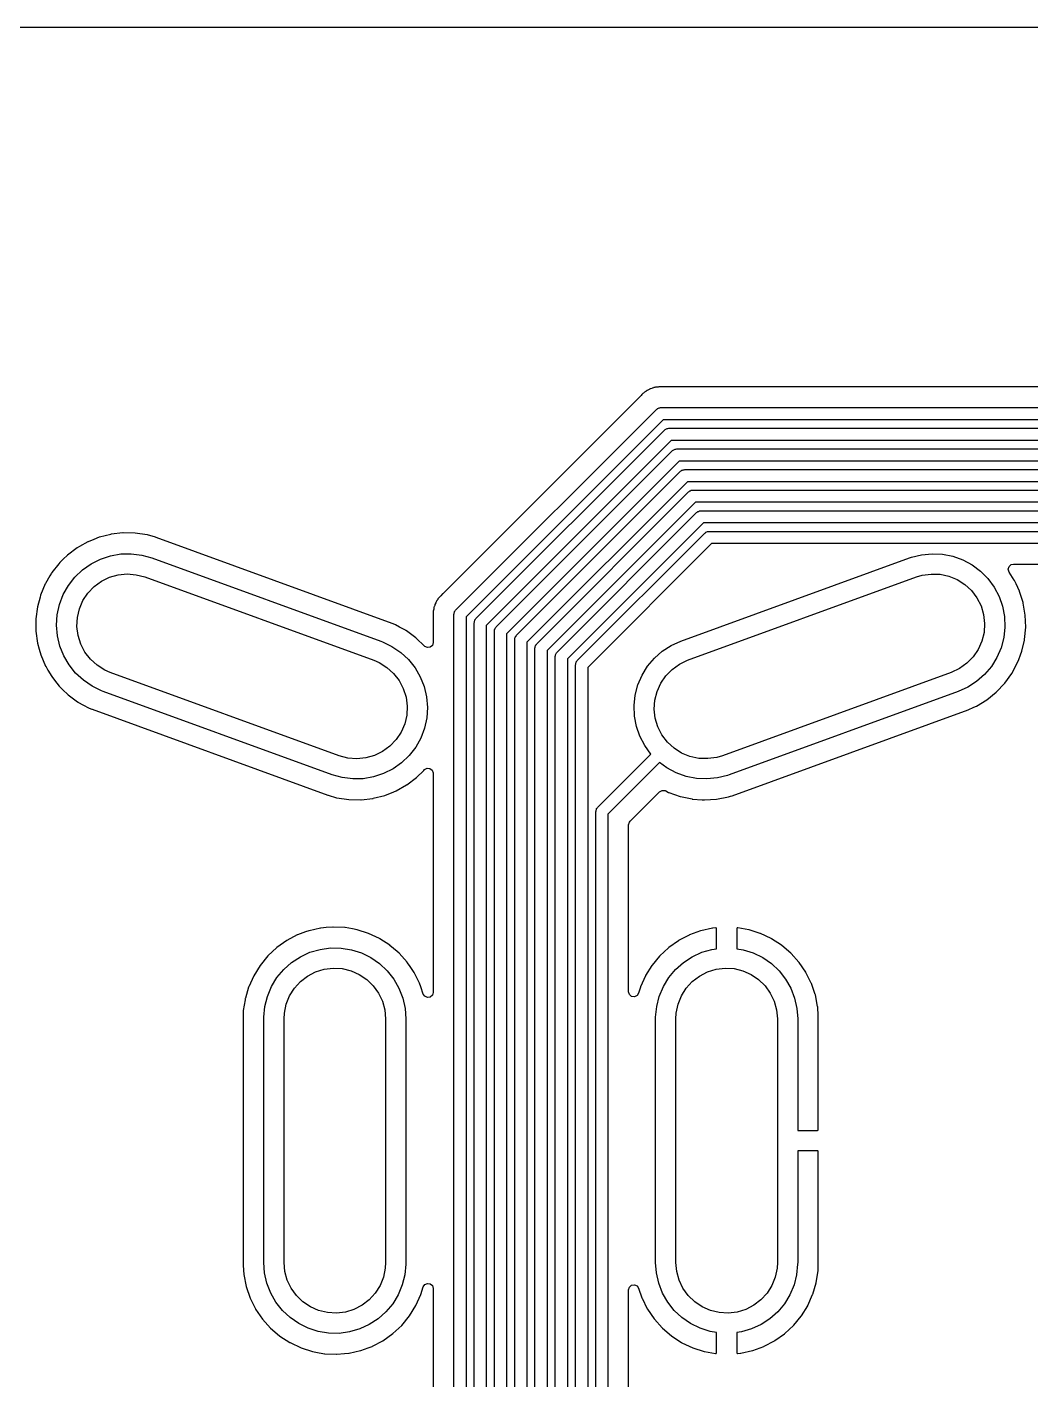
# Model space of a CAD drawing. Extents: x 14 to 417, y -165 to -100.
# Drawn here: x 203.49 to 228.22, y -132.89 to -99.57 of the extents above; entities that cross this region are included whole.
import ezdxf

# ---------------------------------------------------------------- set-up
doc = ezdxf.new("R2010")
doc.units = 0
doc.layers.add('BLACK', color=7, linetype='CONTINUOUS')

msp = doc.modelspace()

# ---------------------------------------------------------------- linework, layer by layer
at = {"layer": 'BLACK', "linetype": 'CONTINUOUS'}
for p, q in [((191.816, -99.5685), (239.985, -99.5685)), ((218.636, -108.621), (218.617, -108.645)), ((218.646, -108.609), (218.636, -108.621)), ((218.663, -108.597), (218.646, -108.609)), ((218.678, -108.584), (218.663, -108.597)), ((218.694, -108.569), (218.678, -108.584)), ((218.7, -108.565), (218.694, -108.569)), ((218.733, -108.545), (218.7, -108.565)), ((218.7, -108.565), (218.7, -108.565)), ((218.743, -108.539), (218.733, -108.545)), ((218.766, -108.522), (218.743, -108.539)), ((218.781, -108.511), (218.766, -108.522)), ((218.801, -108.503), (218.781, -108.511)), ((218.818, -108.495), (218.801, -108.503)), ((218.83, -108.488), (218.818, -108.495)), ((218.837, -108.484), (218.83, -108.488)), ((218.881, -108.471), (218.837, -108.484)), ((218.892, -108.467), (218.881, -108.471)), ((218.928, -108.453), (218.892, -108.467)), ((218.935, -108.45), (218.928, -108.453)), ((218.928, -108.453), (218.928, -108.453)), ((218.943, -108.449), (218.935, -108.45)), ((218.95, -108.448), (218.943, -108.449)), ((218.943, -108.449), (218.943, -108.449)), ((218.957, -108.447), (218.95, -108.448)), ((218.976, -108.443), (218.957, -108.447)), ((218.997, -108.437), (218.976, -108.443)), ((219.043, -108.436), (218.997, -108.437)), ((219.055, -108.435), (219.043, -108.436)), ((219.059, -108.434), (219.055, -108.435)), ((219.088, -108.434), (219.059, -108.434)), ((219.092, -108.434), (219.088, -108.434)), ((219.108, -108.434), (219.092, -108.434)), ((219.163, -108.432), (219.108, -108.434)), ((219.171, -108.434), (219.163, -108.432)), ((219.182, -108.434), (219.171, -108.434)), ((219.171, -108.434), (219.171, -108.434)), ((380.455, -108.434), (219.182, -108.434)), ((218.609, -108.654), (213.748, -113.514)), ((218.617, -108.645), (218.609, -108.654)), ((219.011, -108.977), (219.025, -108.963)), ((219.025, -108.963), (219.044, -108.958)), ((219.044, -108.958), (219.062, -108.948)), ((219.062, -108.948), (219.081, -108.948)), ((219.081, -108.948), (219.1, -108.943)), ((219.1, -108.943), (380.492, -108.943)), ((214.05, -113.931), (218.994, -108.987)), ((219.163, -109.243), (214.306, -114.099)), ((218.994, -108.987), (219.011, -108.977)), ((380.43, -109.243), (219.163, -109.243)), ((214.55, -114.138), (219.193, -109.495)), ((219.193, -109.495), (219.21, -109.485)), ((219.21, -109.485), (219.224, -109.471)), ((219.224, -109.471), (219.243, -109.466)), ((219.243, -109.466), (219.26, -109.456)), ((219.26, -109.456), (219.28, -109.456)), ((219.28, -109.456), (219.299, -109.451)), ((219.299, -109.451), (374.289, -109.451)), ((219.361, -109.751), (214.806, -114.306)), ((374.227, -109.751), (219.361, -109.751)), ((219.422, -109.979), (219.441, -109.974)), ((219.441, -109.974), (219.458, -109.964)), ((219.458, -109.964), (219.478, -109.964)), ((219.478, -109.964), (219.497, -109.959)), ((219.497, -109.959), (341.884, -109.959)), ((215.049, -114.345), (219.391, -110.003)), ((219.559, -110.259), (215.305, -114.513)), ((219.391, -110.003), (219.408, -109.993)), ((219.408, -109.993), (219.422, -109.979)), ((341.822, -110.259), (219.559, -110.259)), ((215.549, -114.552), (219.59, -110.511)), ((219.59, -110.511), (219.607, -110.501)), ((219.607, -110.501), (219.621, -110.487)), ((219.621, -110.487), (219.64, -110.482)), ((219.64, -110.482), (219.657, -110.472)), ((219.657, -110.472), (219.677, -110.472)), ((219.677, -110.472), (219.696, -110.467)), ((219.696, -110.467), (316.992, -110.467)), ((219.758, -110.767), (215.805, -114.72)), ((316.93, -110.767), (219.758, -110.767)), ((219.875, -110.98), (219.894, -110.975)), ((219.894, -110.975), (292.1, -110.975)), ((216.048, -114.759), (219.788, -111.019)), ((219.956, -111.275), (216.304, -114.927)), ((219.788, -111.019), (219.805, -111.009)), ((219.805, -111.009), (219.819, -110.995)), ((219.819, -110.995), (219.838, -110.99)), ((219.838, -110.99), (219.855, -110.98)), ((219.855, -110.98), (219.875, -110.98)), ((292.038, -111.275), (219.956, -111.275)), ((216.548, -114.966), (219.986, -111.527)), ((219.986, -111.527), (220.003, -111.517)), ((220.003, -111.517), (220.017, -111.503)), ((220.017, -111.503), (220.036, -111.498)), ((220.036, -111.498), (220.054, -111.488)), ((220.054, -111.488), (220.073, -111.488)), ((220.073, -111.488), (220.092, -111.483)), ((220.092, -111.483), (267.208, -111.483)), ((220.155, -111.783), (216.804, -115.134)), ((267.146, -111.783), (220.155, -111.783)), ((204.987, -112.251), (204.786, -112.364)), ((204.991, -112.249), (204.987, -112.251)), ((204.987, -112.251), (204.987, -112.251)), ((204.995, -112.247), (204.991, -112.249)), ((205.139, -112.189), (204.995, -112.247)), ((204.995, -112.247), (204.995, -112.247)), ((205.269, -112.137), (205.139, -112.189)), ((205.273, -112.136), (205.269, -112.137)), ((205.274, -112.136), (205.273, -112.136)), ((205.556, -112.065), (205.274, -112.136)), ((205.56, -112.064), (205.556, -112.065)), ((205.556, -112.065), (205.556, -112.065)), ((205.564, -112.063), (205.56, -112.064)), ((205.854, -112.03), (205.564, -112.063)), ((205.858, -112.029), (205.854, -112.03)), ((205.854, -112.03), (205.854, -112.03)), ((205.863, -112.029), (205.858, -112.029)), ((206.154, -112.034), (205.863, -112.029)), ((206.158, -112.034), (206.154, -112.034)), ((206.455, -112.079), (206.158, -112.034)), ((206.459, -112.08), (206.455, -112.079)), ((206.656, -112.138), (206.459, -112.08)), ((206.459, -112.08), (206.459, -112.08)), ((206.67, -112.142), (206.656, -112.138)), ((206.672, -112.142), (206.67, -112.142)), ((212.483, -114.257), (206.672, -112.142)), ((206.672, -112.142), (206.672, -112.142)), ((217.047, -115.173), (220.185, -112.035)), ((220.353, -112.291), (217.303, -115.341)), ((220.185, -112.035), (220.202, -112.025)), ((220.202, -112.025), (220.216, -112.011)), ((220.216, -112.011), (220.235, -112.006)), ((220.235, -112.006), (220.252, -111.996)), ((220.252, -111.996), (220.272, -111.996)), ((220.272, -111.996), (220.291, -111.991)), ((220.291, -111.991), (242.316, -111.991)), ((242.254, -112.291), (220.353, -112.291)), ((204.49, -112.576), (204.385, -112.68)), ((204.729, -112.396), (204.49, -112.576)), ((204.786, -112.364), (204.729, -112.396)), ((205.299, -112.673), (205.546, -112.592)), ((205.546, -112.592), (205.801, -112.548)), ((205.801, -112.548), (206.061, -112.542)), ((206.061, -112.542), (206.318, -112.575)), ((206.318, -112.575), (206.567, -112.645)), ((225.233, -112.645), (225.276, -112.63)), ((225.276, -112.63), (225.527, -112.567)), ((225.527, -112.567), (225.785, -112.541)), ((225.785, -112.541), (226.044, -112.553)), ((226.044, -112.553), (226.299, -112.604)), ((226.299, -112.604), (226.543, -112.691)), ((204.274, -112.79), (204.105, -113.008)), ((204.276, -112.787), (204.274, -112.79)), ((204.274, -112.79), (204.274, -112.79)), ((204.301, -112.762), (204.276, -112.787)), ((204.385, -112.68), (204.301, -112.762)), ((204.668, -113.119), (204.856, -112.94)), ((204.856, -112.94), (205.068, -112.79)), ((205.068, -112.79), (205.299, -112.673)), ((206.567, -112.645), (212.206, -114.698)), ((219.594, -114.698), (225.233, -112.645)), ((226.543, -112.691), (226.771, -112.814)), ((226.771, -112.814), (226.979, -112.969)), ((226.979, -112.969), (227.162, -113.153)), ((227.663, -112.925), (227.683, -112.857)), ((227.683, -112.993), (227.663, -112.925)), ((227.683, -112.857), (227.737, -112.811)), ((227.737, -112.811), (227.789, -112.799)), ((227.789, -112.799), (229.409, -112.799)), ((203.941, -113.283), (203.826, -113.56)), ((203.947, -113.274), (203.941, -113.283)), ((204.055, -113.088), (203.947, -113.274)), ((204.092, -113.024), (204.055, -113.088)), ((204.105, -113.008), (204.092, -113.024)), ((204.51, -113.324), (204.668, -113.119)), ((205.146, -113.349), (205.325, -113.218)), ((205.325, -113.218), (205.525, -113.121)), ((205.525, -113.121), (205.739, -113.061)), ((205.739, -113.061), (205.96, -113.04)), ((205.96, -113.04), (206.182, -113.058)), ((206.182, -113.058), (206.396, -113.115)), ((206.396, -113.115), (212.035, -115.167)), ((219.765, -115.167), (225.404, -113.115)), ((225.404, -113.115), (225.541, -113.074)), ((225.541, -113.074), (225.761, -113.042)), ((225.761, -113.042), (225.983, -113.049)), ((225.983, -113.049), (226.201, -113.096)), ((226.201, -113.096), (226.406, -113.18)), ((226.406, -113.18), (226.594, -113.3)), ((226.594, -113.3), (226.757, -113.45)), ((227.162, -113.153), (227.315, -113.363)), ((227.812, -113.196), (227.683, -112.993)), ((227.815, -113.199), (227.812, -113.196)), ((227.812, -113.196), (227.812, -113.196)), ((227.856, -113.287), (227.815, -113.199)), ((227.94, -113.468), (227.856, -113.287)), ((203.813, -113.609), (203.748, -113.85)), ((203.825, -113.565), (203.813, -113.609)), ((203.826, -113.56), (203.825, -113.565)), ((203.825, -113.565), (203.825, -113.565)), ((204.291, -113.793), (204.383, -113.55)), ((204.383, -113.55), (204.51, -113.324)), ((204.869, -113.695), (204.992, -113.51)), ((204.992, -113.51), (205.146, -113.349)), ((213.651, -113.614), (213.619, -113.647)), ((213.658, -113.604), (213.651, -113.614)), ((213.661, -113.601), (213.658, -113.604)), ((213.682, -113.58), (213.661, -113.601)), ((213.684, -113.578), (213.682, -113.58)), ((213.728, -113.532), (213.684, -113.578)), ((213.733, -113.526), (213.728, -113.532)), ((213.728, -113.532), (213.728, -113.532)), ((213.74, -113.522), (213.733, -113.526)), ((213.748, -113.514), (213.74, -113.522)), ((213.74, -113.522), (213.74, -113.522)), ((226.757, -113.45), (226.891, -113.628)), ((226.891, -113.628), (226.992, -113.826)), ((227.315, -113.363), (227.436, -113.592)), ((227.436, -113.592), (227.521, -113.837)), ((227.941, -113.471), (227.94, -113.468)), ((227.94, -113.468), (227.94, -113.468)), ((227.943, -113.475), (227.941, -113.471)), ((228.028, -113.747), (227.943, -113.475)), ((227.943, -113.475), (227.943, -113.475)), ((203.748, -113.85), (203.71, -114.148)), ((204.236, -114.046), (204.291, -113.793)), ((204.731, -114.116), (204.781, -113.9)), ((204.781, -113.9), (204.869, -113.695)), ((213.509, -113.909), (213.498, -113.954)), ((213.498, -113.954), (213.498, -113.976)), ((213.511, -113.898), (213.509, -113.909)), ((213.517, -113.86), (213.511, -113.898)), ((213.519, -113.852), (213.517, -113.86)), ((213.527, -113.832), (213.519, -113.852)), ((213.534, -113.814), (213.527, -113.832)), ((213.539, -113.793), (213.534, -113.814)), ((213.561, -113.753), (213.539, -113.793)), ((213.566, -113.742), (213.561, -113.753)), ((213.582, -113.707), (213.566, -113.742)), ((213.585, -113.699), (213.582, -113.707)), ((213.582, -113.707), (213.582, -113.707)), ((213.59, -113.693), (213.585, -113.699)), ((213.598, -113.683), (213.59, -113.693)), ((213.609, -113.666), (213.598, -113.683)), ((213.615, -113.654), (213.609, -113.666)), ((213.619, -113.647), (213.615, -113.654)), ((213.615, -113.654), (213.615, -113.654)), ((214.021, -113.981), (214.026, -113.962)), ((214.026, -113.962), (214.04, -113.948)), ((214.04, -113.948), (214.05, -113.931)), ((226.992, -113.826), (227.056, -114.039)), ((227.521, -113.837), (227.57, -114.092)), ((228.031, -113.758), (228.028, -113.747)), ((228.082, -114.053), (228.031, -113.758)), ((203.71, -114.148), (203.71, -114.246)), ((203.71, -114.246), (203.711, -114.439)), ((204.219, -114.305), (204.236, -114.046)), ((204.24, -114.564), (204.219, -114.305)), ((204.72, -114.338), (204.731, -114.116)), ((212.484, -114.258), (212.483, -114.257)), ((212.483, -114.257), (212.483, -114.257)), ((212.485, -114.258), (212.484, -114.258)), ((212.515, -114.271), (212.485, -114.258)), ((212.485, -114.258), (212.485, -114.258)), ((212.571, -114.294), (212.515, -114.271)), ((212.67, -114.349), (212.571, -114.294)), ((213.496, -113.995), (213.493, -114.016)), ((213.493, -114.016), (213.497, -114.062)), ((213.498, -113.976), (213.496, -113.995)), ((213.497, -114.062), (213.497, -114.062)), ((213.497, -114.062), (213.498, -114.074)), ((213.498, -114.074), (213.498, -114.732)), ((214.006, -114.037), (214.011, -114.018)), ((214.006, -150.373), (214.006, -114.037)), ((214.011, -113.999), (214.021, -113.981)), ((214.011, -114.018), (214.011, -113.999)), ((214.306, -114.099), (214.306, -150.436)), ((214.506, -114.244), (214.511, -114.225)), ((214.506, -150.58), (214.506, -114.244)), ((214.511, -114.205), (214.521, -114.188)), ((214.511, -114.225), (214.511, -114.205)), ((214.521, -114.188), (214.526, -114.169)), ((214.526, -114.169), (214.54, -114.155)), ((214.54, -114.155), (214.55, -114.138)), ((214.806, -114.306), (214.806, -150.642)), ((227.056, -114.039), (227.081, -114.259)), ((227.081, -114.259), (227.066, -114.481)), ((227.57, -114.092), (227.58, -114.351)), ((228.094, -114.353), (228.082, -114.053)), ((203.711, -114.439), (203.711, -114.448)), ((203.711, -114.448), (203.752, -114.745)), ((204.3, -114.816), (204.24, -114.564)), ((204.748, -114.558), (204.72, -114.338)), ((204.815, -114.77), (204.748, -114.558)), ((212.83, -114.437), (212.67, -114.349)), ((212.833, -114.439), (212.83, -114.437)), ((212.83, -114.437), (212.83, -114.437)), ((212.837, -114.442), (212.833, -114.439)), ((213.071, -114.616), (212.837, -114.442)), ((212.837, -114.442), (212.837, -114.442)), ((213.074, -114.618), (213.071, -114.616)), ((213.071, -114.616), (213.071, -114.616)), ((213.077, -114.621), (213.074, -114.618)), ((213.284, -114.822), (213.077, -114.621)), ((213.077, -114.621), (213.077, -114.621)), ((215.005, -114.451), (215.01, -114.432)), ((215.005, -150.787), (215.005, -114.451)), ((215.01, -114.412), (215.02, -114.395)), ((215.01, -114.432), (215.01, -114.412)), ((215.02, -114.395), (215.025, -114.376)), ((215.025, -114.376), (215.039, -114.362)), ((215.039, -114.362), (215.049, -114.345)), ((215.305, -114.513), (215.305, -150.849)), ((215.505, -114.658), (215.51, -114.639)), ((215.51, -114.619), (215.52, -114.602)), ((215.51, -114.639), (215.51, -114.619)), ((215.52, -114.602), (215.525, -114.583)), ((215.525, -114.583), (215.539, -114.569)), ((215.539, -114.569), (215.549, -114.552)), ((227.066, -114.481), (227.013, -114.697)), ((227.552, -114.609), (227.486, -114.86)), ((227.58, -114.351), (227.552, -114.609)), ((228.066, -114.652), (228.094, -114.353)), ((203.752, -114.745), (203.753, -114.749)), ((203.753, -114.749), (203.753, -114.749)), ((203.753, -114.749), (203.793, -114.896)), ((203.793, -114.896), (203.831, -115.034)), ((204.396, -115.057), (204.3, -114.816)), ((204.918, -114.967), (204.815, -114.77)), ((205.055, -115.142), (204.918, -114.967)), ((212.206, -114.698), (212.248, -114.714)), ((212.248, -114.714), (212.482, -114.827)), ((212.482, -114.827), (212.696, -114.972)), ((212.696, -114.972), (212.887, -115.149)), ((213.289, -114.827), (213.284, -114.822)), ((213.354, -114.856), (213.289, -114.827)), ((213.424, -114.846), (213.354, -114.856)), ((213.478, -114.8), (213.424, -114.846)), ((213.498, -114.732), (213.478, -114.8)), ((215.505, -150.994), (215.505, -114.658)), ((215.805, -114.72), (215.805, -151.056)), ((216.004, -114.865), (216.009, -114.846)), ((216.004, -151.201), (216.004, -114.865)), ((216.009, -114.826), (216.019, -114.809)), ((216.009, -114.846), (216.009, -114.826)), ((216.019, -114.809), (216.024, -114.79)), ((216.024, -114.79), (216.038, -114.776)), ((216.038, -114.776), (216.048, -114.759)), ((216.304, -114.927), (216.304, -151.263)), ((216.538, -114.983), (216.548, -114.966)), ((218.945, -115.115), (219.14, -114.944)), ((219.14, -114.944), (219.358, -114.804)), ((219.358, -114.804), (219.594, -114.698)), ((226.922, -114.9), (226.797, -115.083)), ((227.013, -114.697), (226.922, -114.9)), ((227.486, -114.86), (227.383, -115.098)), ((227.966, -115.03), (227.998, -114.944)), ((227.998, -114.944), (228.06, -114.674)), ((228.06, -114.674), (228.065, -114.656)), ((228.065, -114.656), (228.066, -114.652)), ((203.831, -115.034), (203.949, -115.311)), ((204.527, -115.281), (204.396, -115.057)), ((204.689, -115.483), (204.527, -115.281)), ((205.22, -115.291), (205.055, -115.142)), ((205.409, -115.408), (205.22, -115.291)), ((212.035, -115.167), (212.167, -115.224)), ((212.167, -115.224), (212.356, -115.341)), ((212.887, -115.149), (213.049, -115.351)), ((216.504, -115.072), (216.509, -115.053)), ((216.504, -151.459), (216.504, -115.072)), ((216.509, -115.033), (216.519, -115.016)), ((216.509, -115.053), (216.509, -115.033)), ((216.519, -115.016), (216.524, -114.997)), ((216.524, -114.997), (216.538, -114.983)), ((216.804, -115.134), (216.804, -151.475)), ((217.003, -115.279), (217.008, -115.26)), ((217.003, -151.666), (217.003, -115.279)), ((217.008, -115.24), (217.018, -115.223)), ((217.008, -115.26), (217.008, -115.24)), ((217.018, -115.223), (217.023, -115.204)), ((217.023, -115.204), (217.037, -115.19)), ((217.037, -115.19), (217.047, -115.173)), ((218.777, -115.313), (218.945, -115.115)), ((219.383, -115.39), (219.564, -115.262)), ((219.564, -115.262), (219.765, -115.167)), ((226.641, -115.242), (226.46, -115.37)), ((226.797, -115.083), (226.641, -115.242)), ((227.383, -115.098), (227.247, -115.319)), ((227.751, -115.489), (227.892, -115.225)), ((227.892, -115.225), (227.922, -115.146)), ((227.922, -115.146), (227.966, -115.03)), ((203.949, -115.311), (203.951, -115.314)), ((203.951, -115.314), (203.951, -115.314)), ((203.951, -115.314), (204.008, -115.411)), ((204.008, -115.411), (204.101, -115.569)), ((204.101, -115.569), (204.172, -115.659)), ((204.88, -115.66), (204.689, -115.483)), ((205.541, -115.465), (205.409, -115.408)), ((211.18, -117.517), (205.541, -115.465)), ((212.356, -115.341), (212.521, -115.49)), ((212.521, -115.49), (212.658, -115.665)), ((213.049, -115.351), (213.18, -115.575)), ((213.18, -115.575), (213.276, -115.816)), ((217.303, -115.341), (217.303, -151.702)), ((218.538, -115.772), (218.641, -115.534)), ((218.641, -115.534), (218.777, -115.313)), ((219.102, -115.732), (219.227, -115.549)), ((219.227, -115.549), (219.383, -115.39)), ((226.259, -115.465), (220.62, -117.517)), ((226.46, -115.37), (226.259, -115.465)), ((227.079, -115.517), (226.884, -115.688)), ((227.247, -115.319), (227.079, -115.517)), ((227.575, -115.733), (227.751, -115.489)), ((204.172, -115.659), (204.284, -115.801)), ((204.284, -115.801), (204.284, -115.801)), ((204.284, -115.801), (204.287, -115.805)), ((204.287, -115.805), (204.376, -115.891)), ((204.376, -115.891), (204.499, -116.011)), ((205.094, -115.805), (204.88, -115.66)), ((205.328, -115.918), (205.094, -115.805)), ((205.37, -115.934), (205.328, -115.918)), ((211.009, -117.987), (205.37, -115.934)), ((212.658, -115.665), (212.761, -115.862)), ((212.761, -115.862), (212.828, -116.074)), ((213.276, -115.816), (213.336, -116.068)), ((218.472, -116.023), (218.538, -115.772)), ((218.958, -116.151), (219.011, -115.935)), ((219.011, -115.935), (219.102, -115.732)), ((226.43, -115.934), (220.791, -117.987)), ((226.666, -115.828), (226.43, -115.934)), ((226.884, -115.688), (226.666, -115.828)), ((227.136, -116.14), (227.369, -115.951)), ((227.369, -115.951), (227.372, -115.948)), ((227.372, -115.948), (227.572, -115.736)), ((227.572, -115.736), (227.575, -115.733)), ((227.572, -115.736), (227.572, -115.736)), ((204.499, -116.011), (204.499, -116.011)), ((204.499, -116.011), (204.502, -116.014)), ((204.502, -116.014), (204.505, -116.016)), ((204.505, -116.016), (204.505, -116.016)), ((204.505, -116.016), (204.739, -116.19)), ((204.739, -116.19), (204.739, -116.19)), ((204.739, -116.19), (204.743, -116.193)), ((204.743, -116.193), (204.746, -116.195)), ((204.746, -116.195), (204.746, -116.195)), ((204.746, -116.195), (204.886, -116.272)), ((204.886, -116.272), (205.005, -116.338)), ((212.828, -116.074), (212.856, -116.294)), ((212.856, -116.294), (212.845, -116.516)), ((213.336, -116.068), (213.357, -116.327)), ((218.444, -116.281), (218.472, -116.023)), ((218.454, -116.54), (218.444, -116.281)), ((218.943, -116.373), (218.958, -116.151)), ((226.817, -116.323), (226.88, -116.296)), ((226.88, -116.296), (227.136, -116.14)), ((205.005, -116.338), (205.061, -116.361)), ((205.061, -116.361), (205.091, -116.374)), ((205.091, -116.374), (205.091, -116.374)), ((205.091, -116.374), (205.092, -116.374)), ((205.092, -116.374), (205.093, -116.375)), ((205.093, -116.375), (205.093, -116.375)), ((205.093, -116.375), (210.904, -118.49)), ((212.845, -116.516), (212.795, -116.732)), ((213.34, -116.586), (213.285, -116.839)), ((213.357, -116.327), (213.34, -116.586)), ((218.503, -116.795), (218.454, -116.54)), ((218.968, -116.593), (218.943, -116.373)), ((219.032, -116.806), (218.968, -116.593)), ((220.862, -118.502), (226.673, -116.387)), ((226.673, -116.387), (226.675, -116.386)), ((226.673, -116.387), (226.673, -116.387)), ((226.675, -116.386), (226.677, -116.385)), ((226.677, -116.385), (226.817, -116.323)), ((226.677, -116.385), (226.677, -116.385)), ((212.707, -116.937), (212.584, -117.122)), ((212.795, -116.732), (212.707, -116.937)), ((213.285, -116.839), (213.193, -117.082)), ((218.588, -117.04), (218.503, -116.795)), ((219.133, -117.004), (219.032, -116.806)), ((212.43, -117.283), (212.251, -117.414)), ((212.584, -117.122), (212.43, -117.283)), ((213.193, -117.082), (213.066, -117.308)), ((218.709, -117.269), (218.588, -117.04)), ((218.861, -117.477), (218.709, -117.269)), ((219.267, -117.182), (219.133, -117.004)), ((219.43, -117.332), (219.267, -117.182)), ((211.394, -117.574), (211.18, -117.517)), ((211.616, -117.592), (211.394, -117.574)), ((211.837, -117.571), (211.616, -117.592)), ((212.051, -117.511), (211.837, -117.571)), ((212.251, -117.414), (212.051, -117.511)), ((212.908, -117.513), (212.72, -117.692)), ((213.066, -117.308), (212.908, -117.513)), ((217.547, -118.791), (218.861, -117.477)), ((219.618, -117.452), (219.43, -117.332)), ((219.823, -117.536), (219.618, -117.452)), ((220.041, -117.583), (219.823, -117.536)), ((220.263, -117.59), (220.041, -117.583)), ((220.483, -117.558), (220.263, -117.59)), ((220.62, -117.517), (220.483, -117.558)), ((212.277, -117.959), (212.03, -118.04)), ((212.508, -117.842), (212.277, -117.959)), ((212.72, -117.692), (212.508, -117.842)), ((213.089, -118.053), (213.266, -117.878)), ((213.266, -117.878), (213.283, -117.861)), ((213.283, -117.861), (213.346, -117.828)), ((213.346, -117.828), (213.416, -117.833)), ((213.416, -117.833), (213.473, -117.876)), ((213.473, -117.876), (213.497, -117.943)), ((213.497, -117.943), (213.498, -117.951)), ((213.498, -117.951), (213.498, -123.348)), ((219.076, -117.686), (217.803, -118.96)), ((219.253, -117.818), (219.076, -117.686)), ((219.481, -117.941), (219.253, -117.818)), ((219.725, -118.028), (219.481, -117.941)), ((211.258, -118.057), (211.009, -117.987)), ((211.515, -118.09), (211.258, -118.057)), ((211.775, -118.084), (211.515, -118.09)), ((212.03, -118.04), (211.775, -118.084)), ((212.589, -118.381), (212.843, -118.238)), ((212.843, -118.238), (212.847, -118.236)), ((212.843, -118.238), (212.843, -118.238)), ((212.847, -118.236), (213.086, -118.056)), ((213.086, -118.056), (213.089, -118.053)), ((213.089, -118.053), (213.089, -118.053)), ((219.98, -118.079), (219.725, -118.028)), ((220.239, -118.091), (219.98, -118.079)), ((220.497, -118.065), (220.239, -118.091)), ((220.748, -118.002), (220.497, -118.065)), ((220.791, -117.987), (220.748, -118.002)), ((210.904, -118.49), (210.904, -118.49)), ((210.904, -118.49), (210.906, -118.49)), ((210.906, -118.49), (210.908, -118.491)), ((210.908, -118.491), (210.908, -118.491)), ((210.908, -118.491), (211.117, -118.552)), ((211.117, -118.552), (211.117, -118.552)), ((211.117, -118.552), (211.121, -118.553)), ((211.121, -118.553), (211.418, -118.598)), ((211.418, -118.598), (211.422, -118.598)), ((211.422, -118.598), (211.713, -118.603)), ((211.713, -118.603), (211.718, -118.603)), ((211.718, -118.603), (211.722, -118.602)), ((211.722, -118.602), (212.012, -118.569)), ((211.722, -118.602), (211.722, -118.602)), ((212.012, -118.569), (212.016, -118.568)), ((212.016, -118.568), (212.02, -118.567)), ((212.02, -118.567), (212.302, -118.496)), ((212.302, -118.496), (212.307, -118.495)), ((212.302, -118.496), (212.302, -118.496)), ((212.307, -118.495), (212.53, -118.405)), ((212.53, -118.405), (212.581, -118.385)), ((212.581, -118.385), (212.585, -118.383)), ((212.581, -118.385), (212.581, -118.385)), ((212.585, -118.383), (212.589, -118.381)), ((212.589, -118.381), (212.589, -118.381)), ((218.348, -119.133), (219.076, -118.405)), ((219.076, -118.405), (219.138, -118.371)), ((219.138, -118.371), (219.209, -118.376)), ((219.209, -118.376), (219.222, -118.382)), ((219.222, -118.382), (219.224, -118.383)), ((219.224, -118.383), (219.297, -118.421)), ((219.297, -118.421), (219.297, -118.421)), ((219.297, -118.421), (219.301, -118.423)), ((219.301, -118.423), (219.584, -118.522)), ((219.584, -118.522), (219.588, -118.523)), ((219.588, -118.523), (219.588, -118.523)), ((219.588, -118.523), (219.874, -118.583)), ((219.874, -118.583), (219.874, -118.583)), ((219.874, -118.583), (219.878, -118.584)), ((219.878, -118.584), (219.882, -118.584)), ((219.882, -118.584), (219.882, -118.584)), ((219.882, -118.584), (220.12, -118.601)), ((220.12, -118.601), (220.177, -118.606)), ((220.177, -118.606), (220.477, -118.588)), ((220.477, -118.588), (220.771, -118.531)), ((220.771, -118.531), (220.825, -118.514)), ((220.825, -118.514), (220.859, -118.503)), ((220.859, -118.503), (220.861, -118.502)), ((220.859, -118.503), (220.859, -118.503)), ((220.861, -118.502), (220.862, -118.502)), ((220.862, -118.502), (220.862, -118.502)), ((217.503, -118.897), (217.508, -118.878)), ((217.503, -151.872), (217.503, -118.897)), ((217.508, -118.859), (217.518, -118.841)), ((217.508, -118.878), (217.508, -118.859)), ((217.518, -118.841), (217.523, -118.822)), ((217.523, -118.822), (217.537, -118.808)), ((217.537, -118.808), (217.547, -118.791)), ((217.803, -118.96), (217.803, -151.935)), ((218.311, -119.222), (218.331, -119.154)), ((218.311, -123.333), (218.311, -119.222)), ((218.331, -119.154), (218.348, -119.133)), ((210.15, -121.934), (209.892, -122.07)), ((210.153, -121.932), (210.15, -121.934)), ((210.15, -121.934), (210.15, -121.934)), ((210.348, -121.86), (210.153, -121.932)), ((210.431, -121.83), (210.348, -121.86)), ((210.435, -121.829), (210.431, -121.83)), ((210.431, -121.83), (210.431, -121.83)), ((210.439, -121.828), (210.435, -121.829)), ((210.724, -121.764), (210.439, -121.828)), ((210.439, -121.828), (210.439, -121.828)), ((210.728, -121.763), (210.724, -121.764)), ((210.724, -121.764), (210.724, -121.764)), ((210.863, -121.751), (210.728, -121.763)), ((211.022, -121.737), (210.863, -121.751)), ((211.027, -121.737), (211.022, -121.737)), ((211.022, -121.737), (211.022, -121.737)), ((211.031, -121.737), (211.027, -121.737)), ((211.322, -121.75), (211.031, -121.737)), ((211.031, -121.737), (211.031, -121.737)), ((211.326, -121.751), (211.322, -121.75)), ((211.322, -121.75), (211.322, -121.75)), ((211.33, -121.751), (211.326, -121.751)), ((211.508, -121.783), (211.33, -121.751)), ((211.33, -121.751), (211.33, -121.751)), ((211.622, -121.804), (211.508, -121.783)), ((211.626, -121.805), (211.622, -121.804)), ((211.903, -121.894), (211.626, -121.805)), ((211.626, -121.805), (211.626, -121.805)), ((211.907, -121.895), (211.903, -121.894)), ((211.903, -121.894), (211.903, -121.894)), ((212.178, -122.024), (211.907, -121.895)), ((219.802, -121.935), (219.544, -122.071)), ((219.809, -121.931), (219.802, -121.935)), ((220.083, -121.83), (219.809, -121.931)), ((220.091, -121.828), (220.083, -121.83)), ((220.376, -121.764), (220.091, -121.828)), ((220.384, -121.763), (220.376, -121.764)), ((220.456, -121.757), (220.384, -121.763)), ((220.468, -121.759), (220.456, -121.757)), ((220.472, -121.774), (220.468, -121.759)), ((220.472, -122.273), (220.472, -121.774)), ((220.985, -121.756), (220.98, -121.771)), ((220.98, -121.771), (220.98, -122.273)), ((220.998, -121.755), (220.985, -121.756)), ((221.269, -121.803), (220.998, -121.755)), ((221.277, -121.805), (221.269, -121.803)), ((221.555, -121.895), (221.277, -121.805)), ((221.563, -121.898), (221.555, -121.895)), ((221.826, -122.023), (221.563, -121.898)), ((209.643, -122.246), (209.424, -122.45)), ((209.888, -122.072), (209.643, -122.246)), ((209.892, -122.07), (209.888, -122.072)), ((210.461, -122.361), (210.71, -122.288)), ((210.71, -122.288), (210.967, -122.253)), ((210.967, -122.253), (211.227, -122.257)), ((211.227, -122.257), (211.483, -122.298)), ((211.483, -122.298), (211.73, -122.377)), ((212.182, -122.026), (212.178, -122.024)), ((212.426, -122.185), (212.182, -122.026)), ((212.182, -122.026), (212.182, -122.026)), ((212.43, -122.188), (212.426, -122.185)), ((212.426, -122.185), (212.426, -122.185)), ((212.433, -122.19), (212.43, -122.188)), ((212.61, -122.341), (212.433, -122.19)), ((212.433, -122.19), (212.433, -122.19)), ((219.293, -122.249), (219.079, -122.448)), ((219.299, -122.244), (219.293, -122.249)), ((219.537, -122.075), (219.299, -122.244)), ((219.544, -122.071), (219.537, -122.075)), ((220.113, -122.361), (220.362, -122.288)), ((220.362, -122.288), (220.472, -122.273)), ((220.98, -122.273), (221.135, -122.298)), ((221.135, -122.298), (221.382, -122.377)), ((221.834, -122.027), (221.826, -122.023)), ((222.078, -122.186), (221.834, -122.027)), ((222.085, -122.191), (222.078, -122.186)), ((222.306, -122.38), (222.085, -122.191)), ((209.424, -122.45), (209.234, -122.682)), ((209.815, -122.784), (210.009, -122.612)), ((210.009, -122.612), (210.226, -122.469)), ((210.226, -122.469), (210.461, -122.361)), ((211.73, -122.377), (211.962, -122.492)), ((211.962, -122.492), (212.175, -122.64)), ((212.658, -122.383), (212.61, -122.341)), ((212.858, -122.606), (212.658, -122.383)), ((212.86, -122.61), (212.858, -122.606)), ((212.912, -122.686), (212.86, -122.61)), ((212.86, -122.61), (212.86, -122.61)), ((219.074, -122.454), (218.889, -122.679)), ((219.079, -122.448), (219.074, -122.454)), ((219.467, -122.784), (219.661, -122.612)), ((219.661, -122.612), (219.878, -122.469)), ((219.878, -122.469), (220.113, -122.361)), ((221.382, -122.377), (221.614, -122.492)), ((221.614, -122.492), (221.827, -122.64)), ((222.312, -122.386), (222.306, -122.38)), ((222.507, -122.604), (222.312, -122.386)), ((222.512, -122.61), (222.507, -122.604)), ((222.676, -122.851), (222.512, -122.61)), ((209.075, -122.937), (208.952, -123.211)), ((209.234, -122.682), (209.075, -122.937)), ((209.649, -122.984), (209.815, -122.784)), ((210.228, -123.08), (210.404, -122.945)), ((210.404, -122.945), (210.602, -122.843)), ((210.602, -122.843), (210.814, -122.777)), ((210.814, -122.777), (211.035, -122.751)), ((211.035, -122.751), (211.257, -122.763)), ((211.257, -122.763), (211.473, -122.815)), ((211.473, -122.815), (211.676, -122.905)), ((211.676, -122.905), (211.861, -123.029)), ((212.175, -122.64), (212.364, -122.818)), ((212.364, -122.818), (212.525, -123.021)), ((213.026, -122.855), (212.912, -122.686)), ((213.028, -122.858), (213.026, -122.855)), ((213.07, -122.941), (213.028, -122.858)), ((213.028, -122.858), (213.028, -122.858)), ((213.161, -123.123), (213.07, -122.941)), ((218.726, -122.941), (218.607, -123.207)), ((218.73, -122.934), (218.726, -122.941)), ((218.884, -122.686), (218.73, -122.934)), ((218.889, -122.679), (218.884, -122.686)), ((219.301, -122.984), (219.467, -122.784)), ((219.88, -123.08), (220.056, -122.945)), ((220.056, -122.945), (220.254, -122.843)), ((220.254, -122.843), (220.466, -122.777)), ((220.466, -122.777), (220.687, -122.751)), ((220.687, -122.751), (220.909, -122.763)), ((220.909, -122.763), (221.125, -122.815)), ((221.125, -122.815), (221.328, -122.905)), ((221.328, -122.905), (221.513, -123.029)), ((221.827, -122.64), (222.016, -122.818)), ((222.016, -122.818), (222.177, -123.021)), ((222.68, -122.859), (222.676, -122.851)), ((222.81, -123.119), (222.68, -122.859)), ((208.951, -123.215), (208.87, -123.487)), ((208.952, -123.211), (208.951, -123.215)), ((209.414, -123.445), (209.515, -123.206)), ((209.515, -123.206), (209.649, -122.984)), ((209.96, -123.433), (210.078, -123.244)), ((210.078, -123.244), (210.228, -123.08)), ((211.861, -123.029), (212.02, -123.183)), ((212.02, -123.183), (212.15, -123.364)), ((212.525, -123.021), (212.654, -123.247)), ((212.654, -123.247), (212.748, -123.488)), ((213.19, -123.207), (213.161, -123.123)), ((213.252, -123.389), (213.19, -123.207)), ((218.604, -123.215), (218.558, -123.369)), ((218.607, -123.207), (218.604, -123.215)), ((219.066, -123.445), (219.167, -123.206)), ((219.167, -123.206), (219.301, -122.984)), ((219.612, -123.433), (219.73, -123.244)), ((219.73, -123.244), (219.88, -123.08)), ((221.513, -123.029), (221.672, -123.183)), ((221.672, -123.183), (221.802, -123.364)), ((222.177, -123.021), (222.306, -123.247)), ((222.306, -123.247), (222.4, -123.488)), ((222.814, -123.127), (222.81, -123.119)), ((222.909, -123.403), (222.814, -123.127)), ((208.862, -123.528), (208.82, -123.795)), ((208.866, -123.503), (208.862, -123.528)), ((208.867, -123.499), (208.866, -123.503)), ((208.866, -123.503), (208.866, -123.503)), ((208.87, -123.487), (208.867, -123.499)), ((209.351, -123.696), (209.414, -123.445)), ((209.832, -123.856), (209.877, -123.639)), ((209.877, -123.639), (209.96, -123.433)), ((212.15, -123.364), (212.246, -123.564)), ((212.246, -123.564), (212.304, -123.779)), ((212.748, -123.488), (212.805, -123.741)), ((213.289, -123.444), (213.252, -123.389)), ((213.354, -123.473), (213.289, -123.444)), ((213.424, -123.463), (213.354, -123.473)), ((213.478, -123.416), (213.424, -123.463)), ((213.498, -123.348), (213.478, -123.416)), ((218.331, -123.401), (218.311, -123.333)), ((218.384, -123.447), (218.331, -123.401)), ((218.455, -123.458), (218.384, -123.447)), ((218.519, -123.428), (218.455, -123.458)), ((218.558, -123.369), (218.519, -123.428)), ((219.003, -123.696), (219.066, -123.445)), ((219.484, -123.856), (219.529, -123.639)), ((219.529, -123.639), (219.612, -123.433)), ((221.802, -123.364), (221.898, -123.564)), ((221.898, -123.564), (221.956, -123.779)), ((222.4, -123.488), (222.457, -123.741)), ((222.911, -123.411), (222.909, -123.403)), ((222.968, -123.697), (222.911, -123.411)), ((208.82, -123.795), (208.815, -123.889)), ((208.815, -123.889), (208.815, -130.076)), ((209.324, -124), (209.325, -123.954)), ((209.325, -123.954), (209.351, -123.696)), ((209.824, -124), (209.832, -123.856)), ((212.304, -123.779), (212.324, -124)), ((212.805, -123.741), (212.824, -124)), ((218.976, -124), (218.977, -123.954)), ((218.977, -123.954), (219.003, -123.696)), ((219.476, -124), (219.484, -123.856)), ((221.956, -123.779), (221.976, -124)), ((222.457, -123.741), (222.476, -124)), ((222.969, -123.705), (222.968, -123.697)), ((222.984, -123.922), (222.969, -123.705)), ((222.984, -123.926), (222.984, -123.922)), ((222.984, -126.732), (222.984, -123.926)), ((209.324, -130), (209.324, -124)), ((209.824, -130), (209.824, -124)), ((212.324, -124), (212.324, -130)), ((212.824, -124), (212.824, -130)), ((218.976, -130), (218.976, -124)), ((219.476, -130), (219.476, -124)), ((221.976, -124), (221.976, -130)), ((222.476, -124), (222.476, -126.746)), ((222.476, -126.746), (222.966, -126.746)), ((222.966, -126.746), (222.981, -126.742)), ((222.981, -126.742), (222.982, -126.74)), ((222.982, -126.74), (222.984, -126.732)), ((222.97, -127.254), (222.476, -127.254)), ((222.476, -127.254), (222.476, -130)), ((222.978, -127.256), (222.97, -127.254)), ((222.98, -127.257), (222.978, -127.256)), ((222.984, -127.272), (222.98, -127.257)), ((222.984, -130.11), (222.984, -127.272)), ((208.815, -130.076), (208.83, -130.299)), ((208.83, -130.299), (208.89, -130.593)), ((209.343, -130.259), (209.324, -130)), ((209.4, -130.512), (209.343, -130.259)), ((209.844, -130.221), (209.824, -130)), ((209.902, -130.436), (209.844, -130.221)), ((212.316, -130.144), (212.271, -130.361)), ((212.324, -130), (212.316, -130.144)), ((212.797, -130.304), (212.734, -130.555)), ((212.823, -130.046), (212.797, -130.304)), ((212.824, -130), (212.823, -130.046)), ((218.995, -130.259), (218.976, -130)), ((219.052, -130.512), (218.995, -130.259)), ((219.496, -130.221), (219.476, -130)), ((219.554, -130.436), (219.496, -130.221)), ((221.968, -130.144), (221.923, -130.361)), ((221.976, -130), (221.968, -130.144)), ((222.449, -130.304), (222.386, -130.555)), ((222.475, -130.046), (222.449, -130.304)), ((222.476, -130), (222.475, -130.046)), ((222.933, -130.497), (222.979, -130.209)), ((222.979, -130.209), (222.98, -130.202)), ((222.98, -130.202), (222.984, -130.113)), ((222.984, -130.113), (222.984, -130.11)), ((208.89, -130.593), (208.987, -130.877)), ((209.494, -130.753), (209.4, -130.512)), ((209.998, -130.636), (209.902, -130.436)), ((210.128, -130.817), (209.998, -130.636)), ((212.188, -130.567), (212.07, -130.756)), ((212.271, -130.361), (212.188, -130.567)), ((212.734, -130.555), (212.633, -130.794)), ((213.196, -130.789), (213.251, -130.604)), ((213.251, -130.604), (213.289, -130.544)), ((213.289, -130.544), (213.354, -130.515)), ((213.354, -130.515), (213.424, -130.525)), ((213.424, -130.525), (213.478, -130.572)), ((213.478, -130.572), (213.498, -130.64)), ((218.311, -130.675), (218.331, -130.607)), ((218.331, -130.607), (218.385, -130.561)), ((218.385, -130.561), (218.455, -130.551)), ((218.455, -130.551), (218.52, -130.58)), ((218.52, -130.58), (218.556, -130.634)), ((218.556, -130.634), (218.638, -130.873)), ((219.146, -130.753), (219.052, -130.512)), ((219.65, -130.636), (219.554, -130.436)), ((219.78, -130.817), (219.65, -130.636)), ((221.84, -130.567), (221.722, -130.756)), ((221.923, -130.361), (221.84, -130.567)), ((222.386, -130.555), (222.285, -130.794)), ((222.848, -130.785), (222.932, -130.505)), ((222.932, -130.505), (222.933, -130.497)), ((208.987, -130.877), (208.989, -130.881)), ((208.989, -130.881), (208.989, -130.881)), ((208.989, -130.881), (209.078, -131.059)), ((209.623, -130.979), (209.494, -130.753)), ((210.287, -130.971), (210.128, -130.817)), ((211.92, -130.92), (211.744, -131.055)), ((212.07, -130.756), (211.92, -130.92)), ((212.633, -130.794), (212.499, -131.016)), ((213.073, -131.063), (213.196, -130.789)), ((213.498, -130.64), (213.498, -136.052)), ((218.311, -136.04), (218.311, -130.675)), ((218.638, -130.873), (218.642, -130.881)), ((218.642, -130.881), (218.772, -131.141)), ((219.275, -130.979), (219.146, -130.753)), ((219.939, -130.971), (219.78, -130.817)), ((221.572, -130.92), (221.396, -131.055)), ((221.722, -130.756), (221.572, -130.92)), ((222.285, -130.794), (222.151, -131.016)), ((222.726, -131.059), (222.845, -130.793)), ((222.845, -130.793), (222.848, -130.785)), ((209.078, -131.059), (209.122, -131.145)), ((209.122, -131.145), (209.124, -131.149)), ((209.124, -131.149), (209.236, -131.314)), ((209.784, -131.182), (209.623, -130.979)), ((209.973, -131.36), (209.784, -131.182)), ((210.472, -131.095), (210.287, -130.971)), ((210.675, -131.185), (210.472, -131.095)), ((210.891, -131.237), (210.675, -131.185)), ((211.113, -131.249), (210.891, -131.237)), ((211.334, -131.223), (211.113, -131.249)), ((211.546, -131.157), (211.334, -131.223)), ((211.744, -131.055), (211.546, -131.157)), ((212.333, -131.216), (212.139, -131.388)), ((212.499, -131.016), (212.333, -131.216)), ((212.914, -131.318), (213.073, -131.063)), ((218.772, -131.141), (218.776, -131.149)), ((218.776, -131.149), (218.94, -131.39)), ((219.436, -131.182), (219.275, -130.979)), ((219.625, -131.36), (219.436, -131.182)), ((220.124, -131.095), (219.939, -130.971)), ((220.327, -131.185), (220.124, -131.095)), ((220.543, -131.237), (220.327, -131.185)), ((220.765, -131.249), (220.543, -131.237)), ((220.986, -131.223), (220.765, -131.249)), ((221.198, -131.157), (220.986, -131.223)), ((221.396, -131.055), (221.198, -131.157)), ((221.985, -131.216), (221.791, -131.388)), ((222.151, -131.016), (221.985, -131.216)), ((222.568, -131.314), (222.722, -131.066)), ((222.722, -131.066), (222.726, -131.059)), ((209.236, -131.314), (209.29, -131.394)), ((209.29, -131.394), (209.49, -131.617)), ((209.49, -131.617), (209.493, -131.62)), ((209.493, -131.62), (209.493, -131.62)), ((209.493, -131.62), (209.715, -131.81)), ((210.186, -131.508), (209.973, -131.36)), ((210.418, -131.623), (210.186, -131.508)), ((210.665, -131.702), (210.418, -131.623)), ((211.922, -131.531), (211.687, -131.639)), ((212.139, -131.388), (211.922, -131.531)), ((212.505, -131.754), (212.724, -131.55)), ((212.724, -131.55), (212.914, -131.318)), ((218.94, -131.39), (218.945, -131.396)), ((218.945, -131.396), (219.14, -131.614)), ((219.14, -131.614), (219.146, -131.62)), ((219.146, -131.62), (219.367, -131.809)), ((219.838, -131.508), (219.625, -131.36)), ((220.07, -131.623), (219.838, -131.508)), ((220.317, -131.702), (220.07, -131.623)), ((221.574, -131.531), (221.339, -131.639)), ((221.791, -131.388), (221.574, -131.531)), ((222.159, -131.751), (222.373, -131.552)), ((222.373, -131.552), (222.378, -131.546)), ((222.378, -131.546), (222.563, -131.321)), ((222.563, -131.321), (222.568, -131.314)), ((209.715, -131.81), (209.715, -131.81)), ((209.715, -131.81), (209.718, -131.812)), ((209.718, -131.812), (209.722, -131.815)), ((209.722, -131.815), (209.722, -131.815)), ((209.722, -131.815), (209.966, -131.974)), ((210.921, -131.743), (210.665, -131.702)), ((211.181, -131.747), (210.921, -131.743)), ((211.438, -131.712), (211.181, -131.747)), ((211.687, -131.639), (211.438, -131.712)), ((211.998, -132.066), (212.256, -131.93)), ((212.256, -131.93), (212.26, -131.928)), ((212.256, -131.93), (212.256, -131.93)), ((212.26, -131.928), (212.505, -131.754)), ((219.367, -131.809), (219.374, -131.814)), ((219.374, -131.814), (219.618, -131.973)), ((220.472, -131.727), (220.317, -131.702)), ((220.472, -132.229), (220.472, -131.727)), ((221.09, -131.712), (220.98, -131.727)), ((220.98, -131.727), (220.98, -132.226)), ((221.339, -131.639), (221.09, -131.712)), ((221.65, -132.065), (221.908, -131.929)), ((221.908, -131.929), (221.915, -131.925)), ((221.915, -131.925), (222.153, -131.756)), ((222.153, -131.756), (222.159, -131.751)), ((209.966, -131.974), (209.966, -131.974)), ((209.966, -131.974), (209.97, -131.976)), ((209.97, -131.976), (210.241, -132.105)), ((210.241, -132.105), (210.245, -132.106)), ((210.245, -132.106), (210.245, -132.106)), ((210.245, -132.106), (210.522, -132.195)), ((210.522, -132.195), (210.526, -132.196)), ((210.526, -132.196), (210.607, -132.211)), ((210.607, -132.211), (210.818, -132.249)), ((210.818, -132.249), (210.818, -132.249)), ((210.818, -132.249), (210.822, -132.249)), ((210.822, -132.249), (210.826, -132.25)), ((210.826, -132.25), (210.826, -132.25)), ((210.826, -132.25), (211.117, -132.263)), ((211.117, -132.263), (211.117, -132.263)), ((211.117, -132.263), (211.121, -132.263)), ((211.121, -132.263), (211.126, -132.263)), ((211.126, -132.263), (211.316, -132.246)), ((211.126, -132.263), (211.126, -132.263)), ((211.316, -132.246), (211.42, -132.237)), ((211.42, -132.237), (211.424, -132.236)), ((211.424, -132.236), (211.709, -132.172)), ((211.424, -132.236), (211.424, -132.236)), ((211.709, -132.172), (211.713, -132.171)), ((211.709, -132.172), (211.709, -132.172)), ((211.713, -132.171), (211.718, -132.17)), ((211.718, -132.17), (211.893, -132.105)), ((211.893, -132.105), (211.995, -132.068)), ((211.995, -132.068), (211.998, -132.066)), ((211.998, -132.066), (211.998, -132.066)), ((219.618, -131.973), (219.626, -131.977)), ((219.626, -131.977), (219.889, -132.102)), ((219.889, -132.102), (219.897, -132.105)), ((219.897, -132.105), (220.175, -132.195)), ((220.175, -132.195), (220.183, -132.197)), ((220.183, -132.197), (220.454, -132.245)), ((220.454, -132.245), (220.467, -132.244)), ((220.467, -132.244), (220.472, -132.229)), ((220.98, -132.226), (220.984, -132.241)), ((220.984, -132.241), (220.996, -132.243)), ((220.996, -132.243), (221.068, -132.237)), ((221.068, -132.237), (221.076, -132.236)), ((221.076, -132.236), (221.361, -132.172)), ((221.361, -132.172), (221.369, -132.17)), ((221.369, -132.17), (221.643, -132.069)), ((221.643, -132.069), (221.65, -132.065))]:
    msp.add_line(p, q, dxfattribs=at)

doc.saveas('drawing.dxf')
